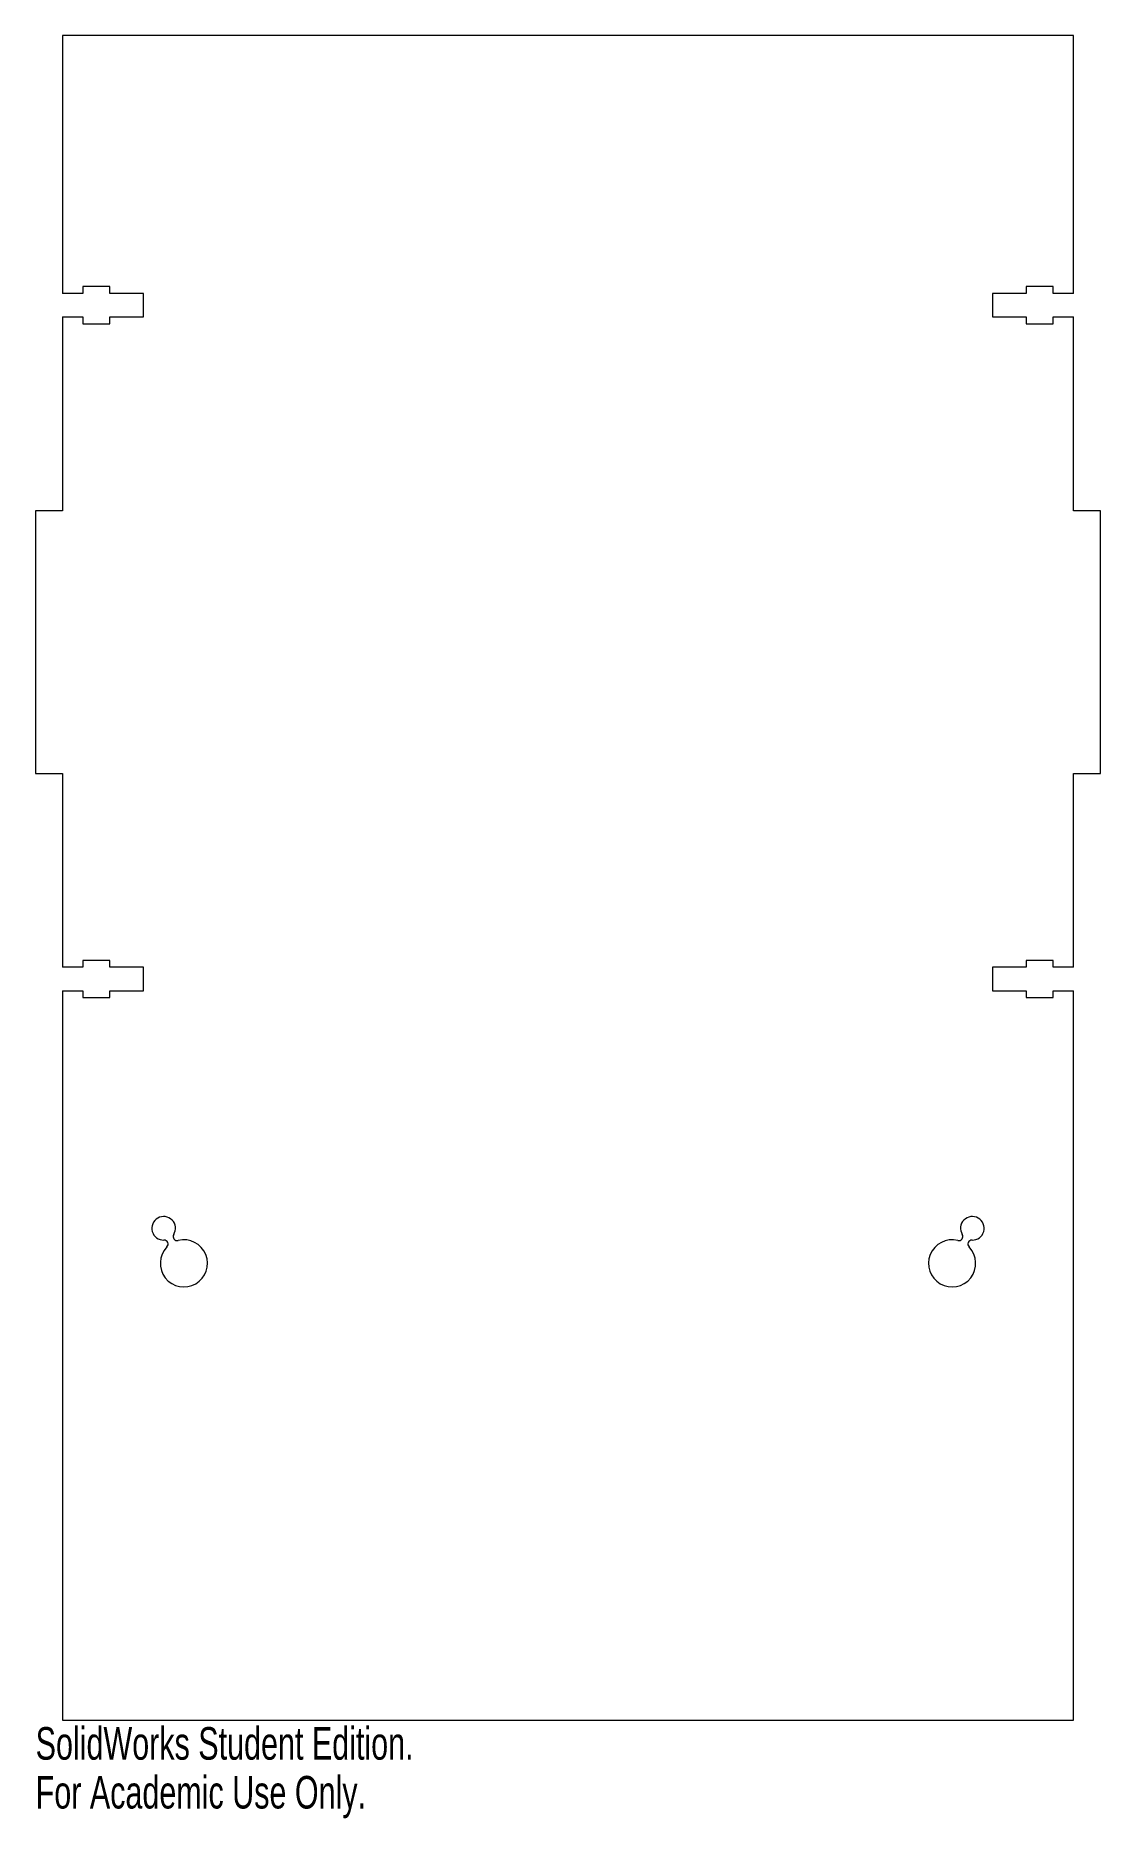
# Model space of a CAD drawing. Header units: millimetres. Extents: x -79 to 79, y -265 to 0.
import ezdxf

# ---------------------------------------------------------------- set-up
doc = ezdxf.new("R2010")
doc.units = ezdxf.units.MM
doc.styles.add('SLDTEXTSTYLE0', font='TXT', dxfattribs={"width": 0.7})

msp = doc.modelspace()

# ---------------------------------------------------------------- linework, layer by layer
at = {"color": 7, "linetype": 'Continuous', "lineweight": 15}
for p, q in [((-75, 0), (-75, -38.25)), ((75, 0), (-75, 0)), ((75, -38.25), (75, 0)), ((-72, -38.25), (-75, -38.25)), ((-68, -37.25), (-72, -37.25)), ((-72, -37.25), (-72, -38.25)), ((-68, -38.25), (-68, -37.25)), ((-63, -38.25), (-68, -38.25)), ((-63, -41.75), (-63, -38.25)), ((68, -38.25), (63, -38.25)), ((63, -38.25), (63, -41.75)), ((72, -37.25), (68, -37.25)), ((68, -37.25), (68, -38.25)), ((72, -38.25), (72, -37.25)), ((75, -38.25), (72, -38.25)), ((-75, -41.75), (-75, -70.5)), ((-75, -41.75), (-72, -41.75)), ((-72, -41.75), (-72, -42.75)), ((-68, -42.75), (-68, -41.75)), ((-68, -41.75), (-63, -41.75)), ((63, -41.75), (68, -41.75)), ((68, -41.75), (68, -42.75)), ((72, -42.75), (72, -41.75)), ((72, -41.75), (75, -41.75)), ((75, -70.5), (75, -41.75)), ((-72, -42.75), (-68, -42.75)), ((68, -42.75), (72, -42.75)), ((-75, -70.5), (-79, -70.5)), ((-79, -70.5), (-79, -109.5)), ((79, -70.5), (75, -70.5)), ((79, -109.5), (79, -70.5)), ((-79, -109.5), (-75, -109.5)), ((-75, -109.5), (-75, -138.25)), ((75, -109.5), (79, -109.5)), ((75, -138.25), (75, -109.5)), ((-68, -137.25), (-72, -137.25)), ((-72, -137.25), (-72, -138.25)), ((-68, -138.25), (-68, -137.25)), ((72, -137.25), (68, -137.25)), ((68, -137.25), (68, -138.25)), ((72, -138.25), (72, -137.25)), ((-72, -138.25), (-75, -138.25)), ((-63, -138.25), (-68, -138.25)), ((-63, -141.75), (-63, -138.25)), ((68, -138.25), (63, -138.25)), ((63, -138.25), (63, -141.75)), ((75, -138.25), (72, -138.25)), ((-75, -141.75), (-75, -250)), ((-75, -141.75), (-72, -141.75)), ((-72, -141.75), (-72, -142.75)), ((-72, -142.75), (-68, -142.75)), ((-68, -142.75), (-68, -141.75)), ((-68, -141.75), (-63, -141.75)), ((63, -141.75), (68, -141.75)), ((68, -141.75), (68, -142.75)), ((68, -142.75), (72, -142.75)), ((72, -142.75), (72, -141.75)), ((72, -141.75), (75, -141.75)), ((75, -250), (75, -141.75)), ((-75, -250), (75, -250))]:
    msp.add_line(p, q, dxfattribs=at)
for centre, radius, start, end in [((-60, -177), 1.75, 328.7973, 271.2027), ((60, -177), 1.75, 268.7973, 211.2027), ((-57, -182.2), 3.5, 136.0278, 103.9722), ((-59.95, -179.35), 0.6, 316.0278, 91.2027), ((-57.99, -178.22), 0.6, 148.7973, 283.9722), ((57, -182.2), 3.5, 76.0278, 43.9722), ((57.99, -178.22), 0.6, 256.0278, 31.2027), ((59.95, -179.35), 0.6, 88.7973, 223.9722)]:
    msp.add_arc(centre, radius, start, end, dxfattribs=at)

# ---------------------------------------------------------------- texts
at = {"color": 7, "linetype": 'Continuous', "char_height": 4.8336, "attachment_point": 1, "style": 'SLDTEXTSTYLE0'}
for s, insert in [('SolidWorks Student Edition.', (-79, -251.02)), ('For Academic Use Only.', (-79, -258.27))]:
    msp.add_mtext(s, dxfattribs=dict(at, insert=insert))

doc.saveas('drawing.dxf')
